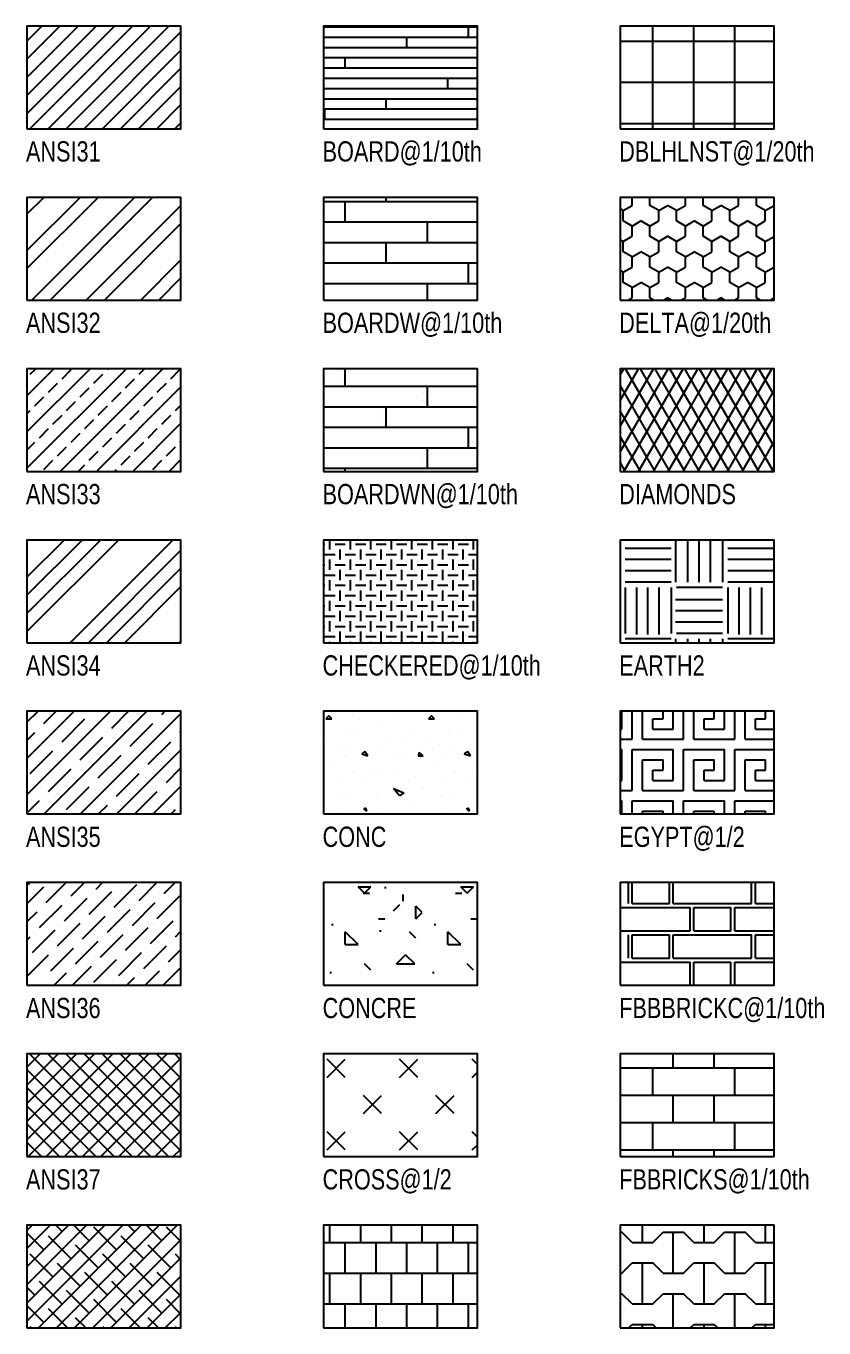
# Model space of a CAD drawing. Extents: x -2.9 to 13.5, y -14.5 to 10.9.
# Drawn here: x -2.91 to 4.86, y -1.73 to 10.95 of the extents above; entities that cross this region are included whole.
import ezdxf

# ---------------------------------------------------------------- set-up
doc = ezdxf.new("R2010")
doc.units = 0
doc.header["$MEASUREMENT"] = 0
doc.layers.get('0').update_dxf_attribs({"linetype": 'CONTINUOUS'})
doc.styles.add('ROMND', font='ic-romnd.shx', dxfattribs={"width": 0.8, "height": 0.5})

# ---------------------------------------------------------------- blocks, each defined once
blk = doc.blocks.new('*X0')
at = {"color": 0}
for p, q in [((2.567, 5.042), (3.418, 5.893)), ((2.567, 5.218), (3.241, 5.893)), ((2.567, 5.395), (3.064, 5.893)), ((2.567, 5.572), (2.888, 5.893)), ((2.567, 5.749), (2.711, 5.893)), ((2.595, 4.893), (3.595, 5.893)), ((2.772, 4.893), (3.772, 5.893)), ((2.948, 4.893), (3.948, 5.893)), ((3.125, 4.893), (4.067, 5.835)), ((3.302, 4.893), (4.067, 5.658)), ((3.479, 4.893), (4.067, 5.481)), ((3.655, 4.893), (4.067, 5.304)), ((3.832, 4.893), (4.067, 5.127)), ((4.009, 4.893), (4.067, 4.951))]:
    blk.add_line(p, q, dxfattribs=at)
blk = doc.blocks.new('*X1')
at = {"color": 0}
for p, q in [((-2.906, 8.762), (-2.388, 9.279)), ((-2.906, 8.585), (-2.211, 9.279)), ((-2.906, 9.115), (-2.742, 9.279)), ((-2.858, 8.279), (-1.858, 9.279)), ((-2.681, 8.279), (-1.681, 9.279)), ((-2.328, 8.279), (-1.406, 9.201)), ((-2.151, 8.279), (-1.406, 9.024)), ((-1.797, 8.279), (-1.406, 8.671)), ((-1.62, 8.279), (-1.406, 8.494))]:
    blk.add_line(p, q, dxfattribs=at)
blk = doc.blocks.new('*X2')
at = {"color": 0}
for p, q in [((-2.906, 6.64), (-1.936, 7.61)), ((-2.906, 6.994), (-2.289, 7.61)), ((-2.906, 7.347), (-2.643, 7.61)), ((-2.873, 7.557), (-2.82, 7.61)), ((-2.582, 6.61), (-1.582, 7.61)), ((-2.121, 7.601), (-2.112, 7.61)), ((-1.812, 7.557), (-1.759, 7.61)), ((-2.563, 7.513), (-2.475, 7.601)), ((-2.254, 7.469), (-2.166, 7.557)), ((-1.945, 7.425), (-1.856, 7.513)), ((-1.503, 7.513), (-1.414, 7.601)), ((-2.696, 7.38), (-2.607, 7.469)), ((-2.386, 7.336), (-2.298, 7.425)), ((-2.229, 6.61), (-1.406, 7.433)), ((-2.077, 7.292), (-1.989, 7.38)), ((-1.635, 7.38), (-1.547, 7.469)), ((-2.828, 7.248), (-2.74, 7.336)), ((-2.519, 7.204), (-2.431, 7.292)), ((-2.21, 7.159), (-2.121, 7.248)), ((-1.768, 7.248), (-1.679, 7.336)), ((-1.458, 7.204), (-1.406, 7.256)), ((-2.906, 7.171), (-2.873, 7.204)), ((-2.652, 7.071), (-2.563, 7.159)), ((-2.342, 7.027), (-2.254, 7.115)), ((-1.9, 7.115), (-1.812, 7.204)), ((-1.591, 7.071), (-1.503, 7.159)), ((-2.784, 6.938), (-2.696, 7.027)), ((-2.475, 6.894), (-2.386, 6.983)), ((-2.033, 6.983), (-1.945, 7.071)), ((-1.875, 6.61), (-1.406, 7.08)), ((-1.724, 6.938), (-1.635, 7.027)), ((-2.906, 6.817), (-2.828, 6.894)), ((-2.607, 6.762), (-2.519, 6.85)), ((-2.166, 6.85), (-2.077, 6.938)), ((-1.856, 6.806), (-1.768, 6.894)), ((-1.547, 6.762), (-1.458, 6.85)), ((-1.414, 6.894), (-1.406, 6.903)), ((-2.298, 6.718), (-2.21, 6.806)), ((-1.989, 6.673), (-1.9, 6.762)), ((-1.521, 6.61), (-1.406, 6.726)), ((-2.74, 6.629), (-2.652, 6.718)), ((-2.405, 6.61), (-2.342, 6.673)), ((-2.052, 6.61), (-2.033, 6.629)), ((-1.679, 6.629), (-1.591, 6.718))]:
    blk.add_line(p, q, dxfattribs=at)
blk = doc.blocks.new('*X3')
at = {"color": 0}
for p, q in [((-2.906, 5.58), (-2.544, 5.941)), ((-2.906, 5.403), (-2.367, 5.941)), ((-2.906, 5.226), (-2.19, 5.941)), ((-2.906, 5.049), (-2.014, 5.941)), ((-2.483, 4.941), (-1.483, 5.941)), ((-2.306, 4.941), (-1.406, 5.842)), ((-2.13, 4.941), (-1.406, 5.666)), ((-1.953, 4.941), (-1.406, 5.489)), ((-1.423, 4.941), (-1.406, 4.958))]:
    blk.add_line(p, q, dxfattribs=at)
blk = doc.blocks.new('*X4')
at = {"color": 0}
for p, q in [((-2.906, 3.458), (-2.091, 4.273)), ((-2.906, 3.812), (-2.445, 4.273)), ((-2.906, 4.166), (-2.798, 4.273)), ((-2.74, 4.154), (-2.622, 4.273)), ((-2.738, 3.273), (-1.738, 4.273)), ((-2.563, 3.977), (-2.342, 4.198)), ((-2.384, 3.273), (-1.406, 4.251)), ((-2.298, 4.243), (-2.298, 4.243)), ((-2.077, 4.11), (-1.915, 4.273)), ((-1.635, 4.198), (-1.635, 4.198)), ((-1.591, 4.243), (-1.561, 4.273)), ((-2.906, 3.989), (-2.828, 4.066)), ((-2.784, 4.11), (-2.784, 4.11)), ((-2.121, 4.066), (-2.121, 4.066)), ((-1.9, 3.933), (-1.679, 4.154)), ((-1.414, 4.066), (-1.406, 4.075)), ((-2.607, 3.933), (-2.607, 3.933)), ((-2.386, 3.801), (-2.166, 4.022)), ((-1.724, 3.757), (-1.503, 3.977)), ((-1.458, 4.022), (-1.458, 4.022)), ((-2.873, 3.668), (-2.652, 3.889)), ((-2.21, 3.624), (-1.989, 3.845)), ((-2.031, 3.273), (-1.406, 3.898)), ((-1.945, 3.889), (-1.945, 3.889)), ((-2.696, 3.491), (-2.475, 3.712)), ((-2.431, 3.757), (-2.431, 3.757)), ((-1.768, 3.712), (-1.768, 3.712)), ((-1.547, 3.58), (-1.406, 3.721)), ((-2.254, 3.58), (-2.254, 3.58)), ((-2.033, 3.447), (-1.812, 3.668)), ((-2.74, 3.447), (-2.74, 3.447)), ((-2.519, 3.315), (-2.298, 3.536)), ((-1.854, 3.273), (-1.635, 3.491)), ((-1.677, 3.273), (-1.406, 3.544)), ((-1.591, 3.536), (-1.591, 3.536)), ((-2.906, 3.282), (-2.784, 3.403)), ((-2.207, 3.273), (-2.121, 3.359)), ((-2.077, 3.403), (-2.077, 3.403)), ((-1.5, 3.273), (-1.458, 3.315)), ((-1.414, 3.359), (-1.414, 3.359))]:
    blk.add_line(p, q, dxfattribs=at)
blk = doc.blocks.new('*X5')
at = {"color": 0}
for p, q in [((-2.906, 2.398), (-2.74, 2.563)), ((-2.895, 2.585), (-2.876, 2.604)), ((-2.718, 2.409), (-2.523, 2.604)), ((-2.475, 2.475), (-2.346, 2.604)), ((-2.232, 2.541), (-2.169, 2.604)), ((-2.055, 2.364), (-1.834, 2.585)), ((-2.033, 2.563), (-2.033, 2.563)), ((-1.812, 2.431), (-1.639, 2.604)), ((-1.569, 2.497), (-1.462, 2.604)), ((-2.541, 2.232), (-2.32, 2.453)), ((-2.519, 2.431), (-2.519, 2.431)), ((-2.298, 2.298), (-2.077, 2.519)), ((-2.276, 2.497), (-2.276, 2.497)), ((-1.635, 2.254), (-1.414, 2.475)), ((-1.613, 2.453), (-1.613, 2.453)), ((-2.906, 2.221), (-2.806, 2.32)), ((-2.784, 2.166), (-2.563, 2.386)), ((-2.762, 2.364), (-2.762, 2.364)), ((-2.121, 2.121), (-1.9, 2.342)), ((-2.099, 2.32), (-2.099, 2.32)), ((-1.878, 2.188), (-1.657, 2.409)), ((-1.856, 2.386), (-1.856, 2.386)), ((-2.607, 1.989), (-2.386, 2.21)), ((-2.585, 2.188), (-2.585, 2.188)), ((-2.364, 2.055), (-2.143, 2.276)), ((-2.342, 2.254), (-2.342, 2.254)), ((-1.945, 1.945), (-1.724, 2.166)), ((-1.701, 2.011), (-1.481, 2.232)), ((-1.679, 2.21), (-1.679, 2.21)), ((-1.436, 2.276), (-1.436, 2.276)), ((-2.906, 2.044), (-2.873, 2.077)), ((-2.851, 1.922), (-2.63, 2.143)), ((-2.828, 2.121), (-2.828, 2.121)), ((-2.431, 1.812), (-2.21, 2.033)), ((-2.188, 1.878), (-1.967, 2.099)), ((-2.166, 2.077), (-2.166, 2.077)), ((-1.922, 2.143), (-1.922, 2.143)), ((-1.503, 2.033), (-1.503, 2.033)), ((-1.458, 2.077), (-1.406, 2.13)), ((-2.674, 1.746), (-2.453, 1.967)), ((-2.652, 1.945), (-2.652, 1.945)), ((-2.409, 2.011), (-2.409, 2.011)), ((-2.011, 1.701), (-1.79, 1.922)), ((-1.768, 1.768), (-1.547, 1.989)), ((-1.746, 1.967), (-1.746, 1.967)), ((-1.525, 1.834), (-1.406, 1.953)), ((-2.906, 1.691), (-2.696, 1.9)), ((-2.462, 1.604), (-2.276, 1.79)), ((-2.254, 1.635), (-2.033, 1.856)), ((-2.232, 1.834), (-2.232, 1.834)), ((-1.989, 1.9), (-1.989, 1.9)), ((-1.578, 1.604), (-1.406, 1.776)), ((-1.569, 1.79), (-1.569, 1.79)), ((-2.639, 1.604), (-2.519, 1.724)), ((-2.475, 1.768), (-2.475, 1.768)), ((-1.932, 1.604), (-1.856, 1.679)), ((-1.812, 1.724), (-1.812, 1.724)), ((-1.755, 1.604), (-1.613, 1.746))]:
    blk.add_line(p, q, dxfattribs=at)
blk = doc.blocks.new('*X6')
at = {"color": 0}
for p, q in [((-2.906, 0.1), (-2.07, 0.935)), ((-2.906, 0.276), (-2.247, 0.935)), ((-2.906, 0.453), (-2.424, 0.935)), ((-2.906, 0.63), (-2.601, 0.935)), ((-2.906, 0.807), (-2.777, 0.935)), ((-2.893, -0.065), (-1.893, 0.935)), ((-1.88, -0.065), (-2.88, 0.935)), ((-2.717, -0.065), (-1.717, 0.935)), ((-1.703, -0.065), (-2.703, 0.935)), ((-2.54, -0.065), (-1.54, 0.935)), ((-1.526, -0.065), (-2.526, 0.935)), ((-2.363, -0.065), (-1.406, 0.893)), ((-1.406, -0.009), (-2.349, 0.935)), ((-1.406, 0.168), (-2.172, 0.935)), ((-1.406, 0.345), (-1.996, 0.935)), ((-1.406, 0.522), (-1.819, 0.935)), ((-1.406, 0.698), (-1.642, 0.935)), ((-1.406, 0.875), (-1.465, 0.935)), ((-2.056, -0.065), (-2.906, 0.784)), ((-2.186, -0.065), (-1.406, 0.716)), ((-2.233, -0.065), (-2.906, 0.607)), ((-2.01, -0.065), (-1.406, 0.539)), ((-2.41, -0.065), (-2.906, 0.431)), ((-2.587, -0.065), (-2.906, 0.254)), ((-1.833, -0.065), (-1.406, 0.362)), ((-1.656, -0.065), (-1.406, 0.185)), ((-2.763, -0.065), (-2.906, 0.077)), ((-1.479, -0.065), (-1.406, 0.009))]:
    blk.add_line(p, q, dxfattribs=at)
blk = doc.blocks.new('*X7')
at = {"color": 0}
for p, q in [((-2.906, -1.668), (-1.971, -0.734)), ((-2.906, -1.491), (-2.148, -0.734)), ((-2.906, -1.315), (-2.325, -0.734)), ((-2.906, -1.138), (-2.502, -0.734)), ((-2.906, -0.961), (-2.678, -0.734)), ((-2.906, -0.784), (-2.855, -0.734)), ((-2.794, -1.734), (-1.794, -0.734)), ((-2.563, -0.795), (-2.625, -0.734)), ((-2.618, -1.734), (-1.618, -0.734)), ((-2.298, -0.884), (-2.448, -0.734)), ((-2.441, -1.734), (-1.441, -0.734)), ((-2.033, -0.972), (-2.254, -0.751)), ((-1.856, -0.795), (-1.918, -0.734)), ((-1.591, -0.884), (-1.741, -0.734)), ((-1.406, -0.893), (-1.547, -0.751)), ((-2.74, -0.972), (-2.906, -0.807)), ((-2.475, -1.061), (-2.696, -0.84)), ((-2.264, -1.734), (-1.406, -0.875)), ((-1.768, -1.061), (-1.989, -0.84)), ((-2.21, -1.149), (-2.431, -0.928)), ((-1.503, -1.149), (-1.724, -0.928)), ((-2.652, -1.237), (-2.873, -1.016)), ((-2.386, -1.326), (-2.607, -1.105)), ((-1.945, -1.237), (-2.166, -1.016)), ((-2.087, -1.734), (-1.406, -1.052)), ((-1.679, -1.326), (-1.9, -1.105)), ((-1.406, -1.069), (-1.458, -1.016)), ((-2.121, -1.414), (-2.342, -1.193)), ((-1.911, -1.734), (-1.406, -1.229)), ((-1.414, -1.414), (-1.635, -1.193)), ((-2.828, -1.414), (-2.906, -1.337)), ((-2.563, -1.503), (-2.784, -1.282)), ((-2.298, -1.591), (-2.519, -1.37)), ((-1.856, -1.503), (-2.077, -1.282)), ((-1.591, -1.591), (-1.812, -1.37)), ((-2.74, -1.679), (-2.906, -1.514)), ((-2.033, -1.679), (-2.254, -1.458)), ((-1.734, -1.734), (-1.406, -1.406)), ((-1.406, -1.6), (-1.547, -1.458)), ((-2.509, -1.734), (-2.696, -1.547)), ((-2.332, -1.734), (-2.431, -1.635)), ((-1.802, -1.734), (-1.989, -1.547)), ((-1.625, -1.734), (-1.724, -1.635)), ((-1.557, -1.734), (-1.406, -1.582)), ((-2.862, -1.734), (-2.873, -1.724)), ((-2.155, -1.734), (-2.166, -1.724)), ((-1.448, -1.734), (-1.458, -1.724))]:
    blk.add_line(p, q, dxfattribs=at)
blk = doc.blocks.new('*X14')
at = {"color": 0}
for p, q in [((-0.212, 10.94), (1.288, 10.94)), ((1.2, 10.84), (1.2, 10.94)), ((-0.212, 10.84), (1.288, 10.84)), ((0.6, 10.74), (0.6, 10.84)), ((-0.212, 10.74), (1.288, 10.74)), ((-0.212, 10.64), (1.288, 10.64)), ((-0.212, 10.54), (1.288, 10.54)), ((0, 10.54), (0, 10.64)), ((-0.212, 10.44), (1.288, 10.44)), ((1, 10.34), (1, 10.44)), ((-0.212, 10.34), (1.288, 10.34)), ((-0.212, 10.24), (1.288, 10.24)), ((0.4, 10.14), (0.4, 10.24)), ((-0.212, 10.14), (1.288, 10.14)), ((-0.212, 10.04), (1.288, 10.04)), ((-0.2, 10.04), (-0.2, 10.14))]:
    blk.add_line(p, q, dxfattribs=at)
blk = doc.blocks.new('*X15')
at = {"color": 0}
for p, q in [((0.4, 9.24), (0.4, 9.279)), ((-0.212, 9.24), (1.288, 9.24)), ((0, 9.04), (0, 9.24)), ((-0.212, 9.04), (1.288, 9.04)), ((0.8, 8.84), (0.8, 9.04)), ((-0.212, 8.84), (1.288, 8.84)), ((0.4, 8.64), (0.4, 8.84)), ((-0.212, 8.64), (1.288, 8.64)), ((1.2, 8.44), (1.2, 8.64)), ((-0.212, 8.44), (1.288, 8.44)), ((0.8, 8.279), (0.8, 8.44))]:
    blk.add_line(p, q, dxfattribs=at)
blk = doc.blocks.new('*X16')
at = {"color": 0}
for p, q in [((0, 7.44), (0, 7.61)), ((-0.04, 7.58), (-0.04, 7.58)), ((-0.04, 7.5), (-0.04, 7.5)), ((0.04, 7.58), (0.04, 7.58)), ((0.04, 7.5), (0.04, 7.5)), ((-0.212, 7.44), (1.288, 7.44)), ((0.76, 7.38), (0.76, 7.38)), ((0.8, 7.24), (0.8, 7.44)), ((0.84, 7.38), (0.84, 7.38)), ((-0.212, 7.24), (1.288, 7.24)), ((0.4, 7.04), (0.4, 7.24)), ((0.76, 7.3), (0.76, 7.3)), ((0.84, 7.3), (0.84, 7.3)), ((0.36, 7.18), (0.36, 7.18)), ((0.44, 7.18), (0.44, 7.18)), ((-0.212, 7.04), (1.288, 7.04)), ((0.36, 7.1), (0.36, 7.1)), ((0.44, 7.1), (0.44, 7.1)), ((1.16, 6.98), (1.16, 6.98)), ((1.2, 6.84), (1.2, 7.04)), ((1.24, 6.98), (1.24, 6.98)), ((1.16, 6.9), (1.16, 6.9)), ((1.24, 6.9), (1.24, 6.9)), ((-0.212, 6.84), (1.288, 6.84)), ((0.76, 6.78), (0.76, 6.78)), ((0.8, 6.64), (0.8, 6.84)), ((0.84, 6.78), (0.84, 6.78)), ((-0.212, 6.64), (1.288, 6.64)), ((0, 6.61), (0, 6.64)), ((0.76, 6.7), (0.76, 6.7)), ((0.84, 6.7), (0.84, 6.7))]:
    blk.add_line(p, q, dxfattribs=at)
blk = doc.blocks.new('*X17')
at = {"color": 0}
for p, q in [((-0.212, 5.9), (-0.2, 5.9)), ((-0.15, 5.85), (-0.15, 5.941)), ((-0.1, 5.9), (0, 5.9)), ((-0.05, 5.75), (-0.05, 5.85)), ((0.05, 5.85), (0.05, 5.941)), ((0.1, 5.9), (0.2, 5.9)), ((0.15, 5.75), (0.15, 5.85)), ((0.25, 5.85), (0.25, 5.941)), ((0.3, 5.9), (0.4, 5.9)), ((0.35, 5.75), (0.35, 5.85)), ((0.45, 5.85), (0.45, 5.941)), ((0.5, 5.9), (0.6, 5.9)), ((0.55, 5.75), (0.55, 5.85)), ((0.65, 5.85), (0.65, 5.941)), ((0.7, 5.9), (0.8, 5.9)), ((0.75, 5.75), (0.75, 5.85)), ((0.85, 5.85), (0.85, 5.941)), ((0.9, 5.9), (1, 5.9)), ((0.95, 5.75), (0.95, 5.85)), ((1.05, 5.85), (1.05, 5.941)), ((1.1, 5.9), (1.2, 5.9)), ((1.15, 5.75), (1.15, 5.85)), ((1.25, 5.85), (1.25, 5.941)), ((-0.2, 5.8), (-0.1, 5.8)), ((-0.15, 5.65), (-0.15, 5.75)), ((0, 5.8), (0.1, 5.8)), ((0.05, 5.65), (0.05, 5.75)), ((0.2, 5.8), (0.3, 5.8)), ((0.25, 5.65), (0.25, 5.75)), ((0.4, 5.8), (0.5, 5.8)), ((0.45, 5.65), (0.45, 5.75)), ((0.6, 5.8), (0.7, 5.8)), ((0.65, 5.65), (0.65, 5.75)), ((0.8, 5.8), (0.9, 5.8)), ((0.85, 5.65), (0.85, 5.75)), ((1, 5.8), (1.1, 5.8)), ((1.05, 5.65), (1.05, 5.75)), ((1.2, 5.8), (1.288, 5.8)), ((1.25, 5.65), (1.25, 5.75)), ((-0.212, 5.7), (-0.2, 5.7)), ((-0.2, 5.6), (-0.1, 5.6)), ((-0.1, 5.7), (0, 5.7)), ((-0.05, 5.55), (-0.05, 5.65)), ((0, 5.6), (0.1, 5.6)), ((0.1, 5.7), (0.2, 5.7)), ((0.15, 5.55), (0.15, 5.65)), ((0.2, 5.6), (0.3, 5.6)), ((0.3, 5.7), (0.4, 5.7)), ((0.35, 5.55), (0.35, 5.65)), ((0.4, 5.6), (0.5, 5.6)), ((0.5, 5.7), (0.6, 5.7)), ((0.55, 5.55), (0.55, 5.65)), ((0.6, 5.6), (0.7, 5.6)), ((0.7, 5.7), (0.8, 5.7)), ((0.75, 5.55), (0.75, 5.65)), ((0.8, 5.6), (0.9, 5.6)), ((0.9, 5.7), (1, 5.7)), ((0.95, 5.55), (0.95, 5.65)), ((1, 5.6), (1.1, 5.6)), ((1.1, 5.7), (1.2, 5.7)), ((1.15, 5.55), (1.15, 5.65)), ((1.2, 5.6), (1.288, 5.6)), ((-0.212, 5.5), (-0.2, 5.5)), ((-0.15, 5.45), (-0.15, 5.55)), ((-0.1, 5.5), (0, 5.5)), ((0.05, 5.45), (0.05, 5.55)), ((0.1, 5.5), (0.2, 5.5)), ((0.25, 5.45), (0.25, 5.55)), ((0.3, 5.5), (0.4, 5.5)), ((0.45, 5.45), (0.45, 5.55)), ((0.5, 5.5), (0.6, 5.5)), ((0.65, 5.45), (0.65, 5.55)), ((0.7, 5.5), (0.8, 5.5)), ((0.85, 5.45), (0.85, 5.55)), ((0.9, 5.5), (1, 5.5)), ((1.05, 5.45), (1.05, 5.55)), ((1.1, 5.5), (1.2, 5.5)), ((1.25, 5.45), (1.25, 5.55)), ((-0.2, 5.4), (-0.1, 5.4)), ((-0.15, 5.25), (-0.15, 5.35)), ((-0.05, 5.35), (-0.05, 5.45)), ((0, 5.4), (0.1, 5.4)), ((0.05, 5.25), (0.05, 5.35)), ((0.15, 5.35), (0.15, 5.45)), ((0.2, 5.4), (0.3, 5.4)), ((0.25, 5.25), (0.25, 5.35)), ((0.35, 5.35), (0.35, 5.45)), ((0.4, 5.4), (0.5, 5.4)), ((0.45, 5.25), (0.45, 5.35)), ((0.55, 5.35), (0.55, 5.45)), ((0.6, 5.4), (0.7, 5.4)), ((0.65, 5.25), (0.65, 5.35)), ((0.75, 5.35), (0.75, 5.45)), ((0.8, 5.4), (0.9, 5.4)), ((0.85, 5.25), (0.85, 5.35)), ((0.95, 5.35), (0.95, 5.45)), ((1, 5.4), (1.1, 5.4)), ((1.05, 5.25), (1.05, 5.35)), ((1.15, 5.35), (1.15, 5.45)), ((1.2, 5.4), (1.288, 5.4)), ((1.25, 5.25), (1.25, 5.35)), ((-0.212, 5.3), (-0.2, 5.3)), ((-0.2, 5.2), (-0.1, 5.2)), ((-0.1, 5.3), (0, 5.3)), ((-0.05, 5.15), (-0.05, 5.25)), ((0, 5.2), (0.1, 5.2)), ((0.1, 5.3), (0.2, 5.3)), ((0.15, 5.15), (0.15, 5.25)), ((0.2, 5.2), (0.3, 5.2)), ((0.3, 5.3), (0.4, 5.3)), ((0.35, 5.15), (0.35, 5.25)), ((0.4, 5.2), (0.5, 5.2)), ((0.5, 5.3), (0.6, 5.3)), ((0.55, 5.15), (0.55, 5.25)), ((0.6, 5.2), (0.7, 5.2)), ((0.7, 5.3), (0.8, 5.3)), ((0.75, 5.15), (0.75, 5.25)), ((0.8, 5.2), (0.9, 5.2)), ((0.9, 5.3), (1, 5.3)), ((0.95, 5.15), (0.95, 5.25)), ((1, 5.2), (1.1, 5.2)), ((1.1, 5.3), (1.2, 5.3)), ((1.15, 5.15), (1.15, 5.25)), ((1.2, 5.2), (1.288, 5.2)), ((-0.212, 5.1), (-0.2, 5.1)), ((-0.15, 5.05), (-0.15, 5.15)), ((-0.1, 5.1), (0, 5.1)), ((0.05, 5.05), (0.05, 5.15)), ((0.1, 5.1), (0.2, 5.1)), ((0.25, 5.05), (0.25, 5.15)), ((0.3, 5.1), (0.4, 5.1)), ((0.45, 5.05), (0.45, 5.15)), ((0.5, 5.1), (0.6, 5.1)), ((0.65, 5.05), (0.65, 5.15)), ((0.7, 5.1), (0.8, 5.1)), ((0.85, 5.05), (0.85, 5.15)), ((0.9, 5.1), (1, 5.1)), ((1.05, 5.05), (1.05, 5.15)), ((1.1, 5.1), (1.2, 5.1)), ((1.25, 5.05), (1.25, 5.15)), ((-0.2, 5), (-0.1, 5)), ((-0.15, 4.941), (-0.15, 4.95)), ((-0.05, 4.95), (-0.05, 5.05)), ((0, 5), (0.1, 5)), ((0.05, 4.941), (0.05, 4.95)), ((0.15, 4.95), (0.15, 5.05)), ((0.2, 5), (0.3, 5)), ((0.25, 4.941), (0.25, 4.95)), ((0.35, 4.95), (0.35, 5.05)), ((0.4, 5), (0.5, 5)), ((0.45, 4.941), (0.45, 4.95)), ((0.55, 4.95), (0.55, 5.05)), ((0.6, 5), (0.7, 5)), ((0.65, 4.941), (0.65, 4.95)), ((0.75, 4.95), (0.75, 5.05)), ((0.8, 5), (0.9, 5)), ((0.85, 4.941), (0.85, 4.95)), ((0.95, 4.95), (0.95, 5.05)), ((1, 5), (1.1, 5)), ((1.05, 4.941), (1.05, 4.95)), ((1.15, 4.95), (1.15, 5.05)), ((1.2, 5), (1.288, 5)), ((1.25, 4.941), (1.25, 4.95))]:
    blk.add_line(p, q, dxfattribs=at)
blk = doc.blocks.new('*X18')
at = {"color": 0}
for p, q in [((0.125, 2.562), (0.25, 2.562)), ((0.188, 2.5), (0.125, 2.562)), ((0.188, 2.5), (0.25, 2.562)), ((0.391, 2.547), (0.391, 2.562)), ((1.125, 2.562), (1.25, 2.562)), ((1.187, 2.5), (1.125, 2.562)), ((1.187, 2.5), (1.25, 2.562)), ((0.175, 2.5), (0.237, 2.5)), ((0.563, 2.425), (0.563, 2.487)), ((1.075, 2.5), (1.137, 2.5)), ((0.469, 2.328), (0.531, 2.391)), ((0.688, 2.25), (0.688, 2.375)), ((0.75, 2.312), (0.688, 2.375)), ((0.688, 2.25), (0.75, 2.312)), ((-0.125, 2.188), (-0.125, 2.203)), ((0.325, 2.25), (0.387, 2.25)), ((0.875, 2.188), (0.875, 2.203)), ((1.225, 2.25), (1.288, 2.25)), ((0, 2), (0, 2.125)), ((0.125, 2), (0, 2.125)), ((0.344, 2.125), (0.344, 2.141)), ((0.688, 2.062), (0.625, 2.125)), ((1, 2), (1, 2.125)), ((1.125, 2), (1, 2.125)), ((0, 2), (0.125, 2)), ((1, 2), (1.125, 2)), ((0.25, 1.75), (0.188, 1.812)), ((0.5, 1.812), (0.588, 1.901)), ((0.5, 1.812), (0.677, 1.812)), ((0.677, 1.812), (0.588, 1.901)), ((1.25, 1.75), (1.187, 1.812)), ((-0.141, 1.719), (-0.141, 1.734)), ((0.859, 1.719), (0.859, 1.734))]:
    blk.add_line(p, q, dxfattribs=at)
blk = doc.blocks.new('*X19')
at = {"color": 0}
for p, q in [((-0.15, -0.9), (-0.15, -0.734)), ((0.15, -0.9), (0.15, -0.734)), ((0.45, -0.9), (0.45, -0.734)), ((0.75, -0.9), (0.75, -0.734)), ((1.05, -0.9), (1.05, -0.734)), ((-0.212, -0.9), (1.288, -0.9)), ((0, -1.2), (0, -0.9)), ((0.3, -1.2), (0.3, -0.9)), ((0.6, -1.2), (0.6, -0.9)), ((0.9, -1.2), (0.9, -0.9)), ((1.2, -1.2), (1.2, -0.9)), ((-0.212, -1.2), (1.288, -1.2)), ((-0.15, -1.5), (-0.15, -1.2)), ((0.15, -1.5), (0.15, -1.2)), ((0.45, -1.5), (0.45, -1.2)), ((0.75, -1.5), (0.75, -1.2)), ((1.05, -1.5), (1.05, -1.2)), ((-0.212, -1.5), (1.288, -1.5)), ((0, -1.734), (0, -1.5)), ((0.3, -1.734), (0.3, -1.5)), ((0.6, -1.734), (0.6, -1.5)), ((0.9, -1.734), (0.9, -1.5)), ((1.2, -1.734), (1.2, -1.5))]:
    blk.add_line(p, q, dxfattribs=at)
blk = doc.blocks.new('*X26')
at = {"color": 0}
for p, q in [((-0.16, 4.23), (-0.19, 4.2)), ((-0.19, 4.2), (-0.13, 4.2)), ((-0.13, 4.2), (-0.16, 4.23)), ((0.14, 4.19), (0.14, 4.19)), ((0.49, 4.21), (0.49, 4.21)), ((0.84, 4.23), (0.81, 4.2)), ((0.81, 4.2), (0.87, 4.2)), ((0.87, 4.2), (0.84, 4.23)), ((1.14, 4.19), (1.14, 4.19)), ((0.01, 4.1), (0.01, 4.1)), ((0.33, 4.13), (0.33, 4.13)), ((0.66, 4.07), (0.66, 4.07)), ((1.01, 4.1), (1.01, 4.1)), ((-0.19, 4.03), (-0.19, 4.03)), ((-0.08, 3.95), (-0.08, 3.95)), ((0.13, 4.05), (0.13, 4.05)), ((0.35, 3.95), (0.35, 3.95)), ((0.42, 4.02), (0.42, 4.02)), ((0.57, 3.99), (0.57, 3.99)), ((0.81, 4.03), (0.81, 4.03)), ((0.92, 3.95), (0.92, 3.95)), ((1.13, 4.05), (1.13, 4.05)), ((-0.01, 3.83), (-0.01, 3.83)), ((0.04, 3.91), (0.04, 3.91)), ((0.19, 3.88), (0.16, 3.86)), ((0.16, 3.86), (0.22, 3.84)), ((0.22, 3.84), (0.19, 3.88)), ((0.48, 3.84), (0.48, 3.84)), ((0.58, 3.82), (0.58, 3.82)), ((0.72, 3.87), (0.71, 3.84)), ((0.71, 3.84), (0.76, 3.84)), ((0.76, 3.84), (0.72, 3.87)), ((0.99, 3.83), (0.99, 3.83)), ((1.04, 3.91), (1.04, 3.91)), ((1.19, 3.88), (1.16, 3.86)), ((1.16, 3.86), (1.22, 3.84)), ((1.22, 3.84), (1.19, 3.88)), ((-0.12, 3.74), (-0.12, 3.74)), ((0.07, 3.69), (0.07, 3.69)), ((0.25, 3.72), (0.25, 3.72)), ((0.47, 3.69), (0.47, 3.69)), ((0.88, 3.74), (0.88, 3.74)), ((1.07, 3.69), (1.07, 3.69)), ((1.25, 3.72), (1.25, 3.72)), ((-0.05, 3.64), (-0.05, 3.64)), ((0.21, 3.58), (0.21, 3.58)), ((0.34, 3.66), (0.34, 3.66)), ((0.68, 3.64), (0.68, 3.64)), ((0.95, 3.64), (0.95, 3.64)), ((1.21, 3.58), (1.21, 3.58)), ((-0.07, 3.44), (-0.07, 3.44)), ((0.06, 3.46), (0.06, 3.46)), ((0.47, 3.52), (0.57, 3.48)), ((0.53, 3.45), (0.47, 3.52)), ((0.57, 3.48), (0.53, 3.45)), ((0.76, 3.52), (0.76, 3.52)), ((0.93, 3.44), (0.93, 3.44)), ((1.06, 3.46), (1.06, 3.46)), ((0.2, 3.33), (0.18, 3.32)), ((0.18, 3.32), (0.21, 3.3)), ((0.21, 3.3), (0.2, 3.33)), ((0.3, 3.42), (0.3, 3.42)), ((0.66, 3.34), (0.66, 3.34)), ((1.2, 3.33), (1.18, 3.32)), ((1.18, 3.32), (1.21, 3.3)), ((1.21, 3.3), (1.2, 3.33)), ((-0.04, 3.29), (-0.04, 3.29)), ((0.36, 3.29), (0.36, 3.29)), ((0.96, 3.29), (0.96, 3.29))]:
    blk.add_line(p, q, dxfattribs=at)
blk = doc.blocks.new('*X27')
at = {"color": 0}
for p, q in [((2.8, 9.948), (2.8, 10.948)), ((3.2, 9.948), (3.2, 10.948)), ((3.6, 9.948), (3.6, 10.948)), ((2.482, 10.8), (3.982, 10.8)), ((2.482, 10.4), (3.982, 10.4)), ((2.482, 10), (3.982, 10))]:
    blk.add_line(p, q, dxfattribs=at)
blk = doc.blocks.new('*X28')
at = {"color": 0}
for p, q in [((2.598, 9.2), (2.598, 9.279)), ((2.771, 9.2), (2.771, 9.279)), ((3.118, 9.2), (3.118, 9.279)), ((3.291, 9.2), (3.291, 9.279)), ((3.637, 9.2), (3.637, 9.279)), ((3.811, 9.2), (3.811, 9.279)), ((2.511, 9.15), (2.482, 9.167)), ((2.511, 9.15), (2.598, 9.2)), ((2.511, 9.05), (2.511, 9.15)), ((2.858, 9.15), (2.771, 9.2)), ((2.858, 9.15), (2.944, 9.2)), ((2.858, 9.05), (2.858, 9.15)), ((3.031, 9.15), (2.944, 9.2)), ((3.031, 9.15), (3.118, 9.2)), ((3.031, 9.05), (3.031, 9.15)), ((3.377, 9.15), (3.291, 9.2)), ((3.377, 9.15), (3.464, 9.2)), ((3.377, 9.05), (3.377, 9.15)), ((3.551, 9.15), (3.464, 9.2)), ((3.551, 9.15), (3.637, 9.2)), ((3.551, 9.05), (3.551, 9.15)), ((3.897, 9.15), (3.811, 9.2)), ((3.897, 9.15), (3.982, 9.199)), ((3.897, 9.05), (3.897, 9.15)), ((2.598, 9), (2.511, 9.05)), ((2.598, 9), (2.685, 9.05)), ((2.771, 9), (2.685, 9.05)), ((2.771, 9), (2.858, 9.05)), ((3.118, 9), (3.031, 9.05)), ((3.118, 9), (3.204, 9.05)), ((3.291, 9), (3.204, 9.05)), ((3.291, 9), (3.377, 9.05)), ((3.637, 9), (3.551, 9.05)), ((3.637, 9), (3.724, 9.05)), ((3.811, 9), (3.724, 9.05)), ((3.811, 9), (3.897, 9.05)), ((2.511, 8.85), (2.598, 8.9)), ((2.598, 8.9), (2.598, 9)), ((2.771, 8.9), (2.771, 9)), ((2.858, 8.85), (2.771, 8.9)), ((2.858, 8.85), (2.944, 8.9)), ((3.031, 8.85), (2.944, 8.9)), ((3.031, 8.85), (3.118, 8.9)), ((3.118, 8.9), (3.118, 9)), ((3.291, 8.9), (3.291, 9)), ((3.377, 8.85), (3.291, 8.9)), ((3.377, 8.85), (3.464, 8.9)), ((3.551, 8.85), (3.464, 8.9)), ((3.551, 8.85), (3.637, 8.9)), ((3.637, 8.9), (3.637, 9)), ((3.811, 8.9), (3.811, 9)), ((3.897, 8.85), (3.811, 8.9)), ((3.897, 8.85), (3.982, 8.899)), ((2.511, 8.85), (2.482, 8.867)), ((2.511, 8.75), (2.511, 8.85)), ((2.858, 8.75), (2.858, 8.85)), ((3.031, 8.75), (3.031, 8.85)), ((3.377, 8.75), (3.377, 8.85)), ((3.551, 8.75), (3.551, 8.85)), ((3.897, 8.75), (3.897, 8.85)), ((2.598, 8.7), (2.511, 8.75)), ((2.598, 8.7), (2.685, 8.75)), ((2.598, 8.6), (2.598, 8.7)), ((2.771, 8.7), (2.685, 8.75)), ((2.771, 8.7), (2.858, 8.75)), ((2.771, 8.6), (2.771, 8.7)), ((3.118, 8.7), (3.031, 8.75)), ((3.118, 8.7), (3.204, 8.75)), ((3.118, 8.6), (3.118, 8.7)), ((3.291, 8.7), (3.204, 8.75)), ((3.291, 8.7), (3.377, 8.75)), ((3.291, 8.6), (3.291, 8.7)), ((3.637, 8.7), (3.551, 8.75)), ((3.637, 8.7), (3.724, 8.75)), ((3.637, 8.6), (3.637, 8.7)), ((3.811, 8.7), (3.724, 8.75)), ((3.811, 8.7), (3.897, 8.75)), ((3.811, 8.6), (3.811, 8.7)), ((2.511, 8.55), (2.482, 8.567)), ((2.511, 8.55), (2.598, 8.6)), ((2.511, 8.45), (2.511, 8.55)), ((2.858, 8.55), (2.771, 8.6)), ((2.858, 8.55), (2.944, 8.6)), ((2.858, 8.45), (2.858, 8.55)), ((3.031, 8.55), (2.944, 8.6)), ((3.031, 8.55), (3.118, 8.6)), ((3.031, 8.45), (3.031, 8.55)), ((3.377, 8.55), (3.291, 8.6)), ((3.377, 8.55), (3.464, 8.6)), ((3.377, 8.45), (3.377, 8.55)), ((3.551, 8.55), (3.464, 8.6)), ((3.551, 8.55), (3.637, 8.6)), ((3.551, 8.45), (3.551, 8.55)), ((3.897, 8.55), (3.811, 8.6)), ((3.897, 8.55), (3.982, 8.599)), ((3.897, 8.45), (3.897, 8.55)), ((2.598, 8.4), (2.511, 8.45)), ((2.598, 8.4), (2.685, 8.45)), ((2.598, 8.3), (2.598, 8.4)), ((2.771, 8.4), (2.685, 8.45)), ((2.771, 8.4), (2.858, 8.45)), ((2.771, 8.3), (2.771, 8.4)), ((3.118, 8.4), (3.031, 8.45)), ((3.118, 8.4), (3.204, 8.45)), ((3.118, 8.3), (3.118, 8.4)), ((3.291, 8.4), (3.204, 8.45)), ((3.291, 8.4), (3.377, 8.45)), ((3.291, 8.3), (3.291, 8.4)), ((3.637, 8.4), (3.551, 8.45)), ((3.637, 8.4), (3.724, 8.45)), ((3.637, 8.3), (3.637, 8.4)), ((3.811, 8.4), (3.724, 8.45)), ((3.811, 8.4), (3.897, 8.45)), ((3.811, 8.3), (3.811, 8.4)), ((2.562, 8.279), (2.598, 8.3)), ((2.808, 8.279), (2.771, 8.3)), ((2.908, 8.279), (2.944, 8.3)), ((2.981, 8.279), (2.944, 8.3)), ((3.081, 8.279), (3.118, 8.3)), ((3.327, 8.279), (3.291, 8.3)), ((3.428, 8.279), (3.464, 8.3)), ((3.5, 8.279), (3.464, 8.3)), ((3.601, 8.279), (3.637, 8.3)), ((3.847, 8.279), (3.811, 8.3)), ((3.947, 8.279), (3.982, 8.299))]:
    blk.add_line(p, q, dxfattribs=at)
blk = doc.blocks.new('*X29')
at = {"color": 0}
for p, q in [((2.482, 6.799), (2.95, 7.61)), ((2.482, 7.049), (2.806, 7.61)), ((2.482, 7.299), (2.662, 7.61)), ((2.482, 7.549), (2.517, 7.61)), ((2.517, 6.61), (3.095, 7.61)), ((3.112, 6.61), (2.534, 7.61)), ((2.662, 6.61), (3.239, 7.61)), ((3.256, 6.61), (2.679, 7.61)), ((2.806, 6.61), (3.383, 7.61)), ((3.4, 6.61), (2.823, 7.61)), ((2.95, 6.61), (3.528, 7.61)), ((3.545, 6.61), (2.967, 7.61)), ((3.095, 6.61), (3.672, 7.61)), ((3.689, 6.61), (3.112, 7.61)), ((3.239, 6.61), (3.816, 7.61)), ((3.833, 6.61), (3.256, 7.61)), ((3.383, 6.61), (3.961, 7.61)), ((3.978, 6.61), (3.4, 7.61)), ((3.982, 6.853), (3.545, 7.61)), ((3.982, 7.103), (3.689, 7.61)), ((3.982, 7.353), (3.833, 7.61)), ((3.982, 7.603), (3.978, 7.61)), ((2.967, 6.61), (2.482, 7.451)), ((3.528, 6.61), (3.982, 7.397)), ((2.823, 6.61), (2.482, 7.201)), ((3.672, 6.61), (3.982, 7.147)), ((2.679, 6.61), (2.482, 6.951)), ((3.816, 6.61), (3.982, 6.897)), ((2.534, 6.61), (2.482, 6.701)), ((3.961, 6.61), (3.982, 6.647))]:
    blk.add_line(p, q, dxfattribs=at)
blk = doc.blocks.new('*X30')
at = {"color": 0}
for p, q in [((2.98, 5.86), (2.53, 5.86)), ((3.02, 5.941), (3.02, 5.53)), ((3.14, 5.941), (3.14, 5.53)), ((3.25, 5.941), (3.25, 5.53)), ((3.36, 5.941), (3.36, 5.53)), ((3.48, 5.941), (3.48, 5.53)), ((3.98, 5.86), (3.53, 5.86)), ((2.98, 5.75), (2.53, 5.75)), ((3.98, 5.75), (3.53, 5.75)), ((2.98, 5.64), (2.53, 5.64)), ((3.98, 5.64), (3.53, 5.64)), ((2.98, 5.53), (2.53, 5.53)), ((2.53, 5.48), (2.53, 5.03)), ((2.64, 5.48), (2.64, 5.02)), ((2.75, 5.48), (2.75, 5.02)), ((2.86, 5.48), (2.86, 5.02)), ((2.98, 5.48), (2.98, 5.03)), ((3.48, 5.48), (3.03, 5.48)), ((3.98, 5.53), (3.53, 5.53)), ((3.53, 5.48), (3.53, 5.03)), ((3.64, 5.48), (3.64, 5.02)), ((3.75, 5.48), (3.75, 5.02)), ((3.86, 5.48), (3.86, 5.02)), ((3.98, 5.48), (3.98, 5.03)), ((3.48, 5.36), (3.02, 5.36)), ((3.48, 5.25), (3.02, 5.25)), ((3.48, 5.14), (3.02, 5.14)), ((2.98, 4.98), (2.53, 4.98)), ((3.02, 4.98), (3.02, 4.941)), ((3.48, 5.03), (3.03, 5.03)), ((3.14, 4.98), (3.14, 4.941)), ((3.25, 4.98), (3.25, 4.941)), ((3.36, 4.98), (3.36, 4.941)), ((3.48, 4.98), (3.48, 4.941)), ((3.98, 4.98), (3.53, 4.98))]:
    blk.add_line(p, q, dxfattribs=at)
blk = doc.blocks.new('*X31')
at = {"color": 0}
for p, q in [((2.5, 4.1), (2.5, 4.273)), ((2.6, 4), (2.6, 4.273)), ((2.7, 4), (2.7, 4.273)), ((2.8, 4.2), (2.9, 4.2)), ((2.8, 4.1), (2.8, 4.2)), ((2.9, 4.2), (2.9, 4.273)), ((3, 4.1), (3, 4.273)), ((3.1, 4), (3.1, 4.273)), ((3.2, 4), (3.2, 4.273)), ((3.3, 4.2), (3.4, 4.2)), ((3.3, 4.1), (3.3, 4.2)), ((3.4, 4.2), (3.4, 4.273)), ((3.5, 4.1), (3.5, 4.273)), ((3.6, 4), (3.6, 4.273)), ((3.7, 4), (3.7, 4.273)), ((3.8, 4.2), (3.9, 4.2)), ((3.8, 4.1), (3.8, 4.2)), ((3.9, 4.2), (3.9, 4.273)), ((2.482, 4.1), (2.5, 4.1)), ((2.8, 4.1), (3, 4.1)), ((3.3, 4.1), (3.5, 4.1)), ((3.8, 4.1), (3.982, 4.1)), ((2.482, 4), (2.5, 4)), ((2.5, 4), (2.6, 4)), ((2.7, 4), (3, 4)), ((3, 4), (3.1, 4)), ((3.2, 4), (3.5, 4)), ((3.5, 4), (3.6, 4)), ((3.7, 4), (3.982, 4)), ((2.482, 3.9), (2.5, 3.9)), ((2.5, 3.6), (2.5, 3.9)), ((2.6, 3.9), (3, 3.9)), ((2.6, 3.5), (2.6, 3.9)), ((3, 3.6), (3, 3.9)), ((3.1, 3.9), (3.5, 3.9)), ((3.1, 3.5), (3.1, 3.9)), ((3.5, 3.6), (3.5, 3.9)), ((3.6, 3.9), (3.982, 3.9)), ((3.6, 3.5), (3.6, 3.9)), ((2.7, 3.8), (2.9, 3.8)), ((2.7, 3.5), (2.7, 3.8)), ((2.8, 3.7), (2.9, 3.7)), ((2.8, 3.6), (2.8, 3.7)), ((2.9, 3.7), (2.9, 3.8)), ((3.2, 3.8), (3.4, 3.8)), ((3.2, 3.5), (3.2, 3.8)), ((3.3, 3.7), (3.4, 3.7)), ((3.3, 3.6), (3.3, 3.7)), ((3.4, 3.7), (3.4, 3.8)), ((3.7, 3.8), (3.9, 3.8)), ((3.7, 3.5), (3.7, 3.8)), ((3.8, 3.7), (3.9, 3.7)), ((3.8, 3.6), (3.8, 3.7)), ((3.9, 3.7), (3.9, 3.8)), ((2.482, 3.6), (2.5, 3.6)), ((2.8, 3.6), (3, 3.6)), ((3.3, 3.6), (3.5, 3.6)), ((3.8, 3.6), (3.982, 3.6)), ((2.482, 3.5), (2.5, 3.5)), ((2.5, 3.5), (2.6, 3.5)), ((2.7, 3.5), (3, 3.5)), ((3, 3.5), (3.1, 3.5)), ((3.2, 3.5), (3.5, 3.5)), ((3.5, 3.5), (3.6, 3.5)), ((3.7, 3.5), (3.982, 3.5)), ((2.482, 3.4), (2.5, 3.4)), ((2.5, 3.273), (2.5, 3.4)), ((2.6, 3.4), (3, 3.4)), ((2.6, 3.273), (2.6, 3.4)), ((2.7, 3.3), (2.9, 3.3)), ((2.7, 3.273), (2.7, 3.3)), ((2.9, 3.273), (2.9, 3.3)), ((3, 3.273), (3, 3.4)), ((3.1, 3.4), (3.5, 3.4)), ((3.1, 3.273), (3.1, 3.4)), ((3.2, 3.3), (3.4, 3.3)), ((3.2, 3.273), (3.2, 3.3)), ((3.4, 3.273), (3.4, 3.3)), ((3.5, 3.273), (3.5, 3.4)), ((3.6, 3.4), (3.982, 3.4)), ((3.6, 3.273), (3.6, 3.4)), ((3.7, 3.3), (3.9, 3.3)), ((3.7, 3.273), (3.7, 3.3)), ((3.9, 3.273), (3.9, 3.3))]:
    blk.add_line(p, q, dxfattribs=at)
blk = doc.blocks.new('*X32')
at = {"color": 0}
for p, q in [((2.562, 2.4), (2.562, 2.604)), ((2.6, 2.4), (2.6, 2.604)), ((2.962, 2.4), (2.962, 2.604)), ((3, 2.4), (3, 2.604)), ((3.763, 2.4), (3.763, 2.604)), ((3.8, 2.4), (3.8, 2.604)), ((2.482, 2.362), (3.163, 2.362)), ((2.6, 2.4), (2.962, 2.4)), ((3, 2.4), (3.763, 2.4)), ((3.163, 2.133), (3.163, 2.362)), ((3.2, 2.362), (3.562, 2.362)), ((3.2, 2.133), (3.2, 2.362)), ((3.562, 2.133), (3.562, 2.362)), ((3.6, 2.362), (3.982, 2.362)), ((3.6, 2.133), (3.6, 2.362)), ((3.8, 2.4), (3.982, 2.4)), ((2.482, 2.133), (3.163, 2.133)), ((2.562, 1.867), (2.562, 2.096)), ((2.6, 2.096), (2.962, 2.096)), ((2.6, 1.867), (2.6, 2.096)), ((2.962, 1.867), (2.962, 2.096)), ((3, 2.096), (3.763, 2.096)), ((3, 1.867), (3, 2.096)), ((3.2, 2.133), (3.562, 2.133)), ((3.6, 2.133), (3.982, 2.133)), ((3.763, 1.867), (3.763, 2.096)), ((3.8, 2.096), (3.982, 2.096)), ((3.8, 1.867), (3.8, 2.096)), ((2.482, 1.829), (3.163, 1.829)), ((2.6, 1.867), (2.962, 1.867)), ((3, 1.867), (3.763, 1.867)), ((3.163, 1.604), (3.163, 1.829)), ((3.2, 1.829), (3.562, 1.829)), ((3.2, 1.604), (3.2, 1.829)), ((3.562, 1.604), (3.562, 1.829)), ((3.6, 1.829), (3.982, 1.829)), ((3.6, 1.604), (3.6, 1.829)), ((3.8, 1.867), (3.982, 1.867))]:
    blk.add_line(p, q, dxfattribs=at)
blk = doc.blocks.new('*X33')
at = {"color": 0}
for p, q in [((3, 0.8), (3, 0.935)), ((3.4, 0.8), (3.4, 0.935)), ((2.482, 0.8), (3.982, 0.8)), ((2.8, 0.533), (2.8, 0.8)), ((3.6, 0.533), (3.6, 0.8)), ((2.482, 0.533), (3.982, 0.533)), ((3, 0.267), (3, 0.533)), ((3.4, 0.267), (3.4, 0.533)), ((2.482, 0.267), (3.982, 0.267)), ((2.8, 0), (2.8, 0.267)), ((3.6, 0), (3.6, 0.267)), ((2.482, 0), (3.982, 0)), ((3, -0.065), (3, 0)), ((3.4, -0.065), (3.4, 0))]:
    blk.add_line(p, q, dxfattribs=at)
blk = doc.blocks.new('*X34')
at = {"color": 0}
for p, q in [((2.7, -0.9), (2.7, -0.734)), ((3.3, -0.9), (3.3, -0.734)), ((3.9, -0.9), (3.9, -0.734)), ((2.482, -0.8), (2.5, -0.8)), ((2.6, -0.9), (2.5, -0.8)), ((2.8, -0.9), (2.9, -0.8)), ((2.9, -0.8), (3.1, -0.8)), ((3, -1.2), (3, -0.8)), ((3.2, -0.9), (3.1, -0.8)), ((3.4, -0.9), (3.5, -0.8)), ((3.5, -0.8), (3.7, -0.8)), ((3.6, -1.2), (3.6, -0.8)), ((3.8, -0.9), (3.7, -0.8)), ((2.6, -0.9), (2.8, -0.9)), ((3.2, -0.9), (3.4, -0.9)), ((3.8, -0.9), (3.982, -0.9)), ((2.5, -1.2), (2.6, -1.1)), ((2.6, -1.1), (2.8, -1.1)), ((2.7, -1.5), (2.7, -1.1)), ((2.9, -1.2), (2.8, -1.1)), ((3.1, -1.2), (3.2, -1.1)), ((3.2, -1.1), (3.4, -1.1)), ((3.3, -1.5), (3.3, -1.1)), ((3.5, -1.2), (3.4, -1.1)), ((3.7, -1.2), (3.8, -1.1)), ((3.8, -1.1), (3.982, -1.1)), ((3.9, -1.5), (3.9, -1.1)), ((2.482, -1.2), (2.5, -1.2)), ((2.9, -1.2), (3.1, -1.2)), ((3.5, -1.2), (3.7, -1.2)), ((2.482, -1.4), (2.5, -1.4)), ((2.6, -1.5), (2.5, -1.4)), ((2.6, -1.5), (2.8, -1.5)), ((2.8, -1.5), (2.9, -1.4)), ((2.9, -1.4), (3.1, -1.4)), ((3, -1.734), (3, -1.4)), ((3.2, -1.5), (3.1, -1.4)), ((3.2, -1.5), (3.4, -1.5)), ((3.4, -1.5), (3.5, -1.4)), ((3.5, -1.4), (3.7, -1.4)), ((3.6, -1.734), (3.6, -1.4)), ((3.8, -1.5), (3.7, -1.4)), ((3.8, -1.5), (3.982, -1.5)), ((2.566, -1.734), (2.6, -1.7)), ((2.6, -1.7), (2.8, -1.7)), ((2.7, -1.734), (2.7, -1.7)), ((2.834, -1.734), (2.8, -1.7)), ((3.166, -1.734), (3.2, -1.7)), ((3.2, -1.7), (3.4, -1.7)), ((3.3, -1.734), (3.3, -1.7)), ((3.434, -1.734), (3.4, -1.7)), ((3.766, -1.734), (3.8, -1.7)), ((3.8, -1.7), (3.982, -1.7)), ((3.9, -1.734), (3.9, -1.7))]:
    blk.add_line(p, q, dxfattribs=at)
blk = doc.blocks.new('*X38')
at = {"color": 0}
for p, q in [((-0.177, 0.707), (0, 0.884)), ((0, 0.707), (-0.177, 0.884)), ((0.53, 0.707), (0.707, 0.884)), ((0.707, 0.707), (0.53, 0.884)), ((1.288, 0.833), (1.237, 0.884)), ((1.237, 0.707), (1.288, 0.758)), ((0.177, 0.354), (0.354, 0.53)), ((0.354, 0.354), (0.177, 0.53)), ((0.884, 0.354), (1.061, 0.53)), ((1.061, 0.354), (0.884, 0.53)), ((-0.177, 0), (0, 0.177)), ((0, 0), (-0.177, 0.177)), ((0.53, 0), (0.707, 0.177)), ((0.707, 0), (0.53, 0.177)), ((1.288, 0.126), (1.237, 0.177)), ((1.237, 0), (1.288, 0.051))]:
    blk.add_line(p, q, dxfattribs=at)

msp = doc.modelspace()

# ---------------------------------------------------------------- linework, layer by layer
for points in [[(-2.906, 9.948), (-1.406, 9.948), (-1.406, 10.948), (-2.906, 10.948)], [(-0.015, 9.948), (1.485, 9.948), (1.485, 10.948), (-0.015, 10.948)], [(2.877, 9.948), (4.377, 9.948), (4.377, 10.948), (2.877, 10.948)], [(-2.906, 8.279), (-1.406, 8.279), (-1.406, 9.279), (-2.906, 9.279)], [(-0.015, 8.279), (1.485, 8.279), (1.485, 9.279), (-0.015, 9.279)], [(2.877, 8.279), (4.377, 8.279), (4.377, 9.279), (2.877, 9.279)], [(-2.906, 6.61), (-1.406, 6.61), (-1.406, 7.61), (-2.906, 7.61)], [(-0.015, 6.61), (1.485, 6.61), (1.485, 7.61), (-0.015, 7.61)], [(2.877, 6.61), (4.377, 6.61), (4.377, 7.61), (2.877, 7.61)], [(-2.906, 4.941), (-1.406, 4.941), (-1.406, 5.941), (-2.906, 5.941)], [(-0.015, 4.941), (1.485, 4.941), (1.485, 5.941), (-0.015, 5.941)], [(2.877, 4.941), (4.377, 4.941), (4.377, 5.941), (2.877, 5.941)], [(-2.906, 3.273), (-1.406, 3.273), (-1.406, 4.273), (-2.906, 4.273)], [(-0.015, 3.273), (1.485, 3.273), (1.485, 4.273), (-0.015, 4.273)], [(2.877, 3.273), (4.377, 3.273), (4.377, 4.273), (2.877, 4.273)], [(-2.906, 1.604), (-1.406, 1.604), (-1.406, 2.604), (-2.906, 2.604)], [(-0.015, 1.604), (1.485, 1.604), (1.485, 2.604), (-0.015, 2.604)], [(2.877, 1.604), (4.377, 1.604), (4.377, 2.604), (2.877, 2.604)], [(-2.906, -0.065), (-1.406, -0.065), (-1.406, 0.935), (-2.906, 0.935)], [(-0.015, -0.065), (1.485, -0.065), (1.485, 0.935), (-0.015, 0.935)], [(2.877, -0.065), (4.377, -0.065), (4.377, 0.935), (2.877, 0.935)], [(-2.906, -1.734), (-1.406, -1.734), (-1.406, -0.734), (-2.906, -0.734)], [(-0.015, -1.734), (1.485, -1.734), (1.485, -0.734), (-0.015, -0.734)], [(2.877, -1.734), (4.377, -1.734), (4.377, -0.734), (2.877, -0.734)]]:
    msp.add_lwpolyline(points, close=True)

# ---------------------------------------------------------------- block references
for name, p in [('*X0', (-5.472, 5.055)), ('*X14', (0.197, 0)), ('*X27', (0.394, 0)), ('*X1', (0, 0)), ('*X15', (0.197, 0)), ('*X28', (0.394, 0)), ('*X2', (0, 0)), ('*X16', (0.197, 0)), ('*X29', (0.394, 0)), ('*X3', (0, 0)), ('*X17', (0.197, 0)), ('*X30', (0.394, 0)), ('*X4', (0, 0)), ('*X26', (0.197, 0)), ('*X31', (0.394, 0)), ('*X5', (0, 0)), ('*X18', (0.197, 0)), ('*X32', (0.394, 0)), ('*X6', (0, 0)), ('*X33', (0.394, 0)), ('*X38', (0.197, 0)), ('*X7', (0, 0)), ('*X19', (0.197, 0)), ('*X34', (0.394, 0))]:
    msp.add_blockref(name, p)

# ---------------------------------------------------------------- texts
at = {"style": 'ROMND', "width": 0.8}
for s, height, p in [('ANSI31', 0.1973, (-2.915, 9.628)), ('BOARD@1/10th', 0.19734, (-0.024, 9.628)), ('DBLHLNST@1/20th', 0.19734, (2.867, 9.628)), ('ANSI32', 0.1973, (-2.915, 7.959)), ('BOARDW@1/10th', 0.19734, (-0.024, 7.959)), ('DELTA@1/20th', 0.19734, (2.867, 7.959)), ('ANSI33', 0.1973, (-2.915, 6.29)), ('BOARDWN@1/10th', 0.19734, (-0.024, 6.29)), ('DIAMONDS', 0.1973, (2.867, 6.29)), ('ANSI34', 0.1973, (-2.915, 4.621)), ('CHECKERED@1/10th', 0.19734, (-0.024, 4.621)), ('EARTH2', 0.1973, (2.867, 4.621)), ('ANSI35', 0.1973, (-2.915, 2.952)), ('CONC', 0.1973, (-0.024, 2.952)), ('EGYPT@1/2', 0.1973, (2.867, 2.952)), ('ANSI36', 0.1973, (-2.915, 1.284)), ('CONCRE', 0.1973, (-0.024, 1.284)), ('FBBBRICKC@1/10th', 0.19734, (2.867, 1.284)), ('ANSI37', 0.1973, (-2.915, -0.385)), ('CROSS@1/2', 0.1973, (-0.024, -0.385)), ('FBBRICKS@1/10th', 0.19734, (2.867, -0.385))]:
    msp.add_text(s, height=height, dxfattribs=at).set_placement(p)

doc.saveas('drawing.dxf')
